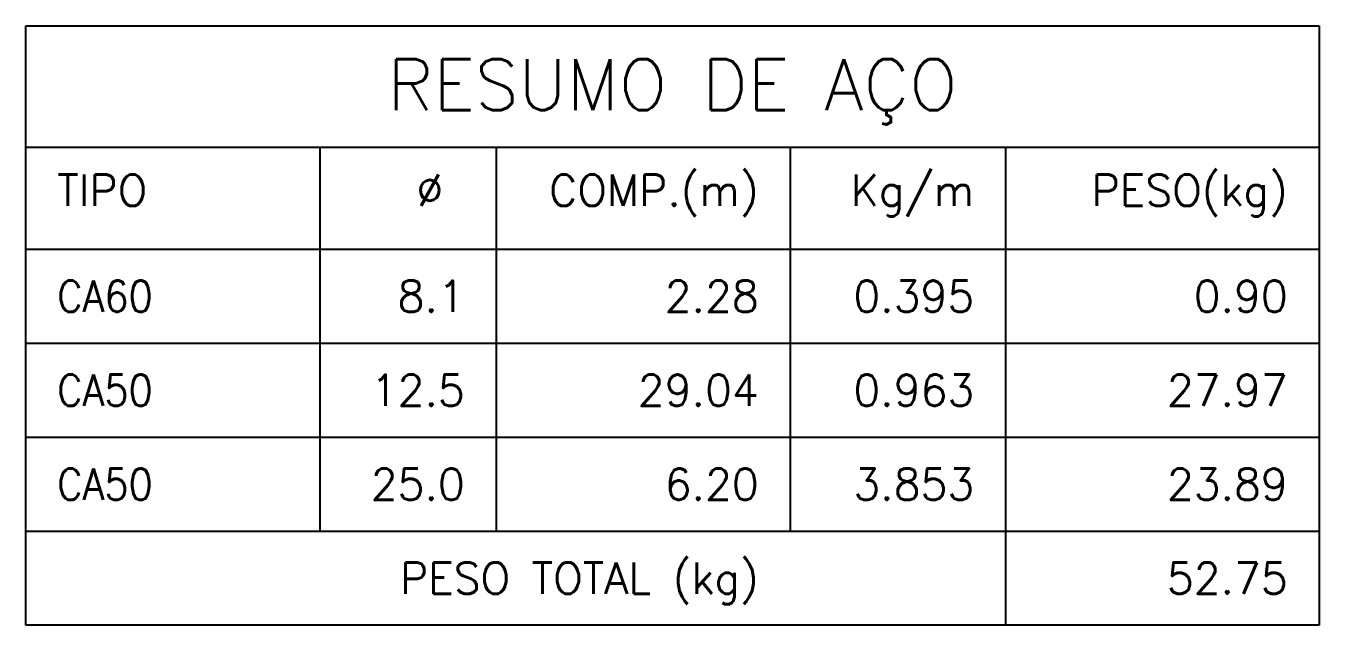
# Model space of a CAD drawing. Header units: centimetres. Extents: x 1658 to 19651, y 8294 to 11444.
# Drawn here: x 18226 to 18845, y 9168 to 9455 of the extents above; entities that cross this region are included whole.
import ezdxf
from ezdxf.enums import TextEntityAlignment as Align

# ---------------------------------------------------------------- set-up
doc = ezdxf.new("R2010")
doc.units = ezdxf.units.CM
doc.header["$LTSCALE"] = 50
doc.header["$MEASUREMENT"] = 0
doc.layers.add('ListaF', color=3, linetype='Continuous')
doc.styles.get("Standard").update_dxf_attribs({"font": 'romans.shx'})

msp = doc.modelspace()

# ---------------------------------------------------------------- linework, layer by layer
at = {"layer": 'ListaF', "color": 2}
for p, q in [((18226.37, 9168), (18226.37, 9454.95)), ((18226.37, 9454.95), (18845.12, 9454.95)), ((18845.12, 9454.95), (18845.12, 9168)), ((18226.37, 9396.82), (18845.12, 9396.82)), ((18367, 9396.82), (18367, 9213)), ((18451.37, 9396.82), (18451.37, 9213)), ((18592, 9396.82), (18592, 9213)), ((18695.12, 9396.82), (18695.12, 9168)), ((18226.37, 9348.07), (18845.12, 9348.07)), ((18226.37, 9303), (18845.12, 9303)), ((18226.37, 9258), (18845.12, 9258)), ((18226.37, 9213), (18845.12, 9213)), ((18845.12, 9168), (18226.37, 9168))]:
    msp.add_line(p, q, dxfattribs=at)

# ---------------------------------------------------------------- texts
at = {"layer": 'ListaF', "color": 4}
msp.add_text('RESUMO DE AÇO', height=24.375, dxfattribs=at).set_placement((18535.75, 9426.82), align=Align.MIDDLE_CENTER)
at = {"layer": 'ListaF', "color": 2}
for s, p in [('COMP.(m)', (18577, 9376.2)), ('Kg/m', (18680.12, 9376.2)), ('PESO(kg)', (18830.12, 9376.2)), ('Ø ', (18436.37, 9376.2))]:
    msp.add_text(s, height=15, dxfattribs=at).set_placement(p, align=Align.MIDDLE_RIGHT)
msp.add_text('TIPO', height=15, dxfattribs=at).set_placement((18241.37, 9376.2), align=Align.MIDDLE_LEFT)
at = {"layer": 'ListaF', "color": 3, "width": 0.9}
for s, p in [('CA60', (18241.37, 9325.5)), ('CA50', (18241.37, 9280.5)), ('CA50', (18241.37, 9235.5))]:
    msp.add_text(s, height=15, dxfattribs=at).set_placement(p, align=Align.MIDDLE_LEFT)
at = {"layer": 'ListaF', "color": 3}
for s, p in [('8.1', (18436.37, 9325.5)), ('2.28', (18577, 9325.5)), ('0.395', (18680.12, 9325.5)), ('0.90', (18830.12, 9325.5)), ('12.5', (18436.37, 9280.5)), ('29.04', (18577, 9280.5)), ('0.963', (18680.12, 9280.5)), ('27.97', (18830.12, 9280.5)), ('25.0', (18436.37, 9235.5)), ('6.20', (18577, 9235.5)), ('3.853', (18680.12, 9235.5)), ('23.89', (18830.12, 9235.5)), ('PESO TOTAL (kg)', (18577, 9190.5)), ('52.75', (18830.12, 9190.5))]:
    msp.add_text(s, height=15, dxfattribs=at).set_placement(p, align=Align.MIDDLE_RIGHT)

doc.saveas('drawing.dxf')
